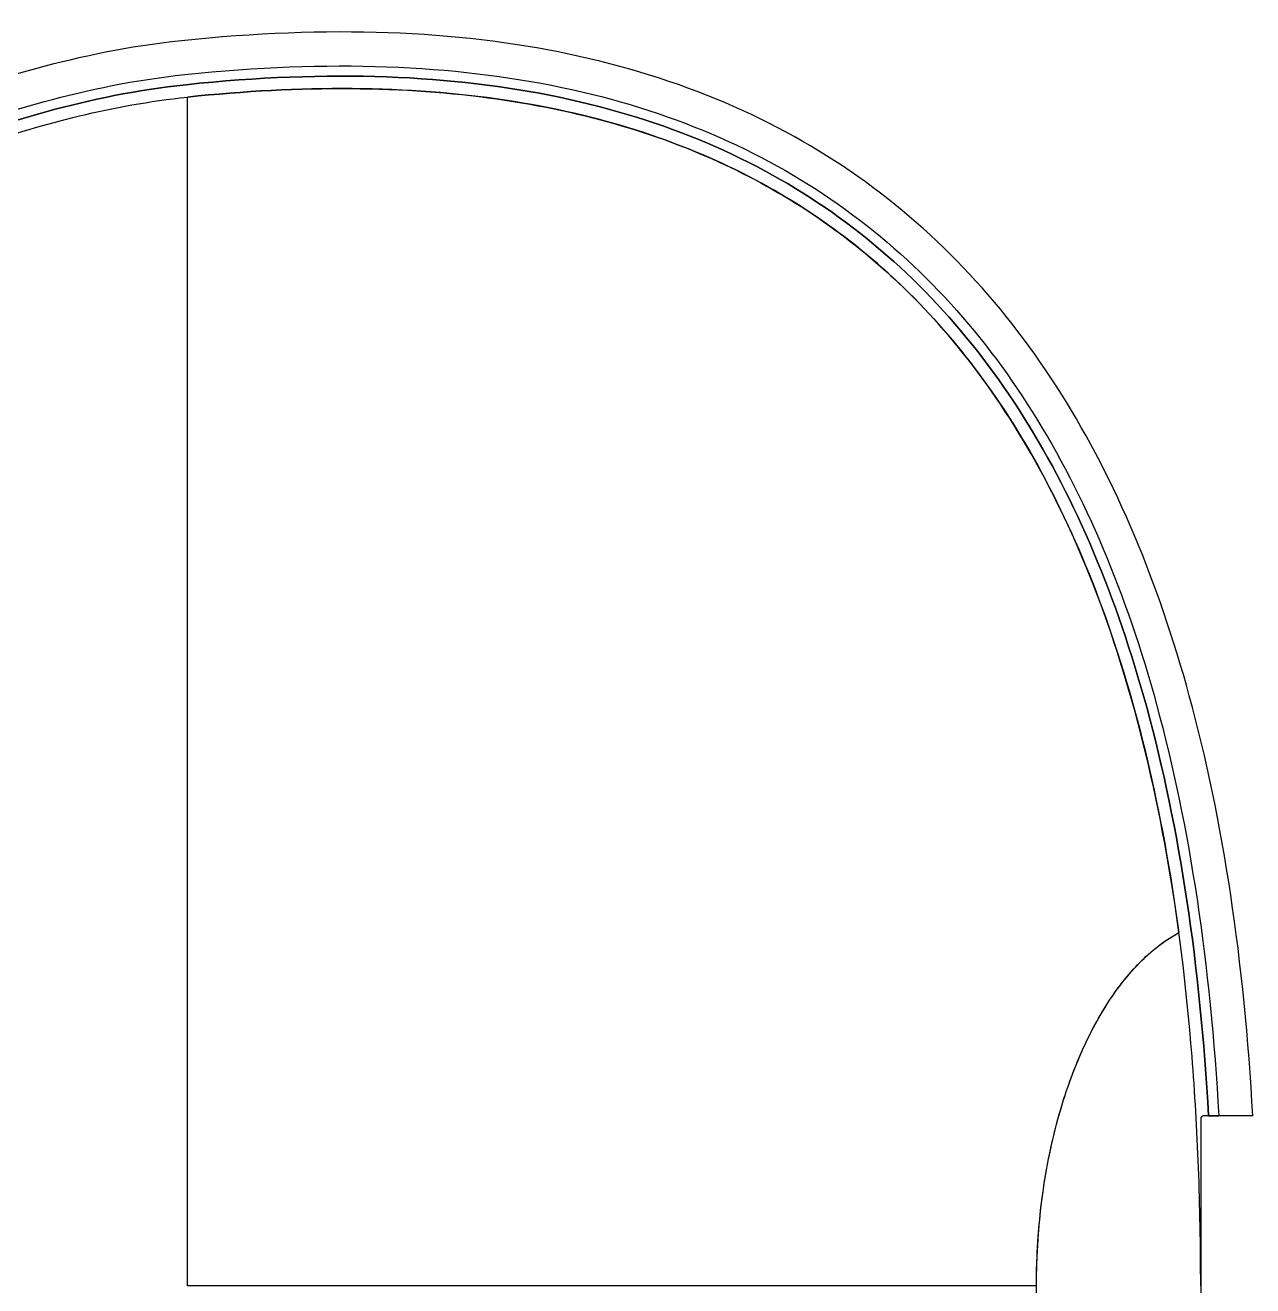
# Model space of a CAD drawing. Header units: millimetres. Extents: x -377 to 377, y -222 to 223.
# Drawn here: x 159.9 to 376.7, y -0.1 to 222.6 of the extents above; entities that cross this region are included whole.
import ezdxf

# ---------------------------------------------------------------- set-up
doc = ezdxf.new("R2010")
doc.units = ezdxf.units.MM
doc.layers.add('TOP_PLATE_ORIENTED', color=7, linetype='CONTINUOUS')

msp = doc.modelspace()

# ---------------------------------------------------------------- linework, layer by layer
at = {"layer": 'TOP_PLATE_ORIENTED'}
for p, q in [((187.45, 219.8, -140.61), (187.45, 219.8, -135.61)), ((187.45, 219.8, -140.61), (187.45, 219.8, -135.61)), ((188.08, 213.84, -137.21), (188.08, 213.84, -135.61)), ((188.08, 213.84, -137.21), (188.08, 213.84, -135.61)), ((188.27, 212.05, -137.21), (188.27, 212.05, -135.61)), ((188.27, 212.05, -137.21), (188.27, 212.05, -135.61)), ((367.45, 29.43, -140.61), (367.45, -29.57, -140.61)), ((367.45, 29.43, -135.61), (367.45, -0.07, -135.61)), ((367.45, 29.43, -135.61), (367.45, 29.43, -140.61)), ((367.45, 29.43, -140.61), (367.45, -29.57, -140.61)), ((367.45, 29.43, -135.61), (367.45, -0.07, -135.61)), ((367.45, 29.43, -135.61), (367.45, 29.43, -140.61)), ((376.65, 29.93, -140.61), (367.95, 29.93, -140.61)), ((368.84, 29.93, -135.61), (367.95, 29.93, -135.61)), ((367.95, 29.93, -135.61), (367.95, 29.93, -140.61)), ((376.65, 29.93, -140.61), (367.95, 29.93, -140.61)), ((367.95, 29.93, -135.61), (367.95, 29.93, -140.61)), ((368.84, 29.93, -135.61), (367.95, 29.93, -135.61)), ((368.84, 29.93, -137.21), (370.64, 29.93, -137.21)), ((368.84, 29.93, -137.21), (370.64, 29.93, -137.21)), ((368.84, 29.93, -137.21), (368.84, 29.93, -135.61)), ((368.84, 29.93, -137.21), (368.84, 29.93, -135.61)), ((376.65, 29.93, -135.61), (370.64, 29.93, -135.61)), ((370.64, 29.93, -137.21), (370.64, 29.93, -135.61)), ((376.65, 29.93, -135.61), (370.64, 29.93, -135.61)), ((370.64, 29.93, -137.21), (370.64, 29.93, -135.61)), ((376.65, 29.93, -140.61), (376.65, 29.93, -135.61)), ((376.65, 29.93, -140.61), (376.65, 29.93, -135.61))]:
    msp.add_line(p, q, dxfattribs=at)
for centre in [(367.95, 29.43, -140.61), (367.95, 29.43, -135.61), (367.95, 29.43, -135.61), (367.95, 29.43, -140.61)]:
    msp.add_arc(centre, 0.5, 90, 180, dxfattribs=at)
for points, knots in [([(376.65, 29.93, -140.61), (375.15, 57.16, -140.61), (371.5, 82, -140.61), (365.44, 104.15, -140.61), (362.7, 114.17, -140.61), (359.47, 123.64, -140.61), (355.71, 132.53, -140.61), (348.2, 150.3, -140.61), (338.6, 165.75, -140.61), (326.64, 178.59, -140.61), (314.69, 191.42, -140.61), (300.38, 201.64, -140.61), (283.39, 208.88, -140.61), (274.9, 212.5, -140.61), (265.73, 215.38, -140.61), (255.84, 217.45, -140.61), (236.07, 221.6, -140.61), (213.43, 222.55, -140.61), (187.45, 219.8, -140.61)], [0, 0, 0, 0, 0.216596, 0.216596, 0.216596, 0.314522, 0.314522, 0.314522, 0.510373, 0.510373, 0.510373, 0.706224, 0.706224, 0.706224, 0.804149, 0.804149, 0.804149, 1, 1, 1, 1]), ([(376.65, 29.93, -135.61), (375.15, 57.16, -135.61), (371.5, 82, -135.61), (365.44, 104.15, -135.61), (362.7, 114.17, -135.61), (359.47, 123.64, -135.61), (355.71, 132.53, -135.61), (348.2, 150.3, -135.61), (338.6, 165.75, -135.61), (326.64, 178.59, -135.61), (314.69, 191.42, -135.61), (300.38, 201.64, -135.61), (283.39, 208.88, -135.61), (274.9, 212.5, -135.61), (265.73, 215.38, -135.61), (255.84, 217.45, -135.61), (236.07, 221.6, -135.61), (213.43, 222.55, -135.61), (187.45, 219.8, -135.61)], [0, 0, 0, 0, 0.216596, 0.216596, 0.216596, 0.314522, 0.314522, 0.314522, 0.510373, 0.510373, 0.510373, 0.706224, 0.706224, 0.706224, 0.804149, 0.804149, 0.804149, 1, 1, 1, 1]), ([(376.65, 29.93, -140.61), (375.15, 57.16, -140.61), (371.5, 82, -140.61), (365.44, 104.15, -140.61), (362.7, 114.17, -140.61), (359.47, 123.64, -140.61), (355.71, 132.53, -140.61), (348.2, 150.3, -140.61), (338.6, 165.75, -140.61), (326.64, 178.59, -140.61), (314.69, 191.42, -140.61), (300.38, 201.64, -140.61), (283.39, 208.88, -140.61), (274.9, 212.5, -140.61), (265.73, 215.38, -140.61), (255.84, 217.45, -140.61), (236.07, 221.6, -140.61), (213.43, 222.55, -140.61), (187.45, 219.8, -140.61)], [0, 0, 0, 0, 0.216596, 0.216596, 0.216596, 0.314522, 0.314522, 0.314522, 0.510373, 0.510373, 0.510373, 0.706224, 0.706224, 0.706224, 0.804149, 0.804149, 0.804149, 1, 1, 1, 1]), ([(376.65, 29.93, -135.61), (375.15, 57.16, -135.61), (371.5, 82, -135.61), (365.44, 104.15, -135.61), (362.7, 114.17, -135.61), (359.47, 123.64, -135.61), (355.71, 132.53, -135.61), (348.2, 150.3, -135.61), (338.6, 165.75, -135.61), (326.64, 178.59, -135.61), (314.69, 191.42, -135.61), (300.38, 201.64, -135.61), (283.39, 208.88, -135.61), (274.9, 212.5, -135.61), (265.73, 215.38, -135.61), (255.84, 217.45, -135.61), (236.07, 221.6, -135.61), (213.43, 222.55, -135.61), (187.45, 219.8, -135.61)], [0, 0, 0, 0, 0.216596, 0.216596, 0.216596, 0.314522, 0.314522, 0.314522, 0.510373, 0.510373, 0.510373, 0.706224, 0.706224, 0.706224, 0.804149, 0.804149, 0.804149, 1, 1, 1, 1]), ([(187.45, 219.8, -140.61), (178.12, 218.81, -140.61), (169.67, 217.03, -140.61), (161.66, 214.85, -140.61), (153.66, 212.66, -140.61), (146.11, 210.07, -140.61), (138.87, 207.2, -140.61), (130.85, 204.02, -140.61), (123.22, 200.5, -140.61), (115.87, 196.73, -140.61)], [0, 0, 0, 0, 0.321866, 0.321866, 0.321866, 0.643732, 0.643732, 0.643732, 1, 1, 1, 1]), ([(187.45, 219.8, -135.61), (178.12, 218.81, -135.61), (169.67, 217.03, -135.61), (161.66, 214.85, -135.61), (153.66, 212.66, -135.61), (146.11, 210.07, -135.61), (138.87, 207.2, -135.61), (130.85, 204.02, -135.61), (123.22, 200.5, -135.61), (115.87, 196.73, -135.61)], [0, 0, 0, 0, 0.321866, 0.321866, 0.321866, 0.643732, 0.643732, 0.643732, 1, 1, 1, 1]), ([(187.45, 219.8, -135.61), (178.12, 218.81, -135.61), (169.67, 217.03, -135.61), (161.66, 214.85, -135.61), (153.66, 212.66, -135.61), (146.11, 210.07, -135.61), (138.87, 207.2, -135.61), (130.85, 204.02, -135.61), (123.22, 200.5, -135.61), (115.87, 196.73, -135.61)], [0, 0, 0, 0, 0.321866, 0.321866, 0.321866, 0.643732, 0.643732, 0.643732, 1, 1, 1, 1]), ([(187.45, 219.8, -140.61), (178.12, 218.81, -140.61), (169.67, 217.03, -140.61), (161.66, 214.85, -140.61), (153.66, 212.66, -140.61), (146.11, 210.07, -140.61), (138.87, 207.2, -140.61), (130.85, 204.02, -140.61), (123.22, 200.5, -140.61), (115.87, 196.73, -140.61)], [0, 0, 0, 0, 0.321866, 0.321866, 0.321866, 0.643732, 0.643732, 0.643732, 1, 1, 1, 1]), ([(188.08, 213.84, -135.61), (213.55, 216.53, -135.61), (235.56, 215.57, -135.61), (254.61, 211.58, -135.61), (264.14, 209.58, -135.61), (272.92, 206.82, -135.61), (281.04, 203.36, -135.61), (289.15, 199.91, -135.61), (296.6, 195.75, -135.61), (303.45, 190.93, -135.61), (310.3, 186.11, -135.61), (316.55, 180.62, -135.61), (322.25, 174.5, -135.61), (327.96, 168.37, -135.61), (333.12, 161.61, -135.61), (337.76, 154.21, -135.61), (347.06, 139.43, -135.61), (354.3, 122.14, -135.61), (359.66, 102.57, -135.61), (365.55, 81.01, -135.61), (369.15, 56.69, -135.61), (370.64, 29.93, -135.61)], [0, 0, 0, 0, 0.196025, 0.196025, 0.196025, 0.294037, 0.294037, 0.294037, 0.39205, 0.39205, 0.39205, 0.490062, 0.490062, 0.490062, 0.588074, 0.588074, 0.588074, 0.784099, 0.784099, 0.784099, 1, 1, 1, 1]), ([(188.08, 213.84, -137.21), (213.55, 216.53, -137.21), (235.56, 215.57, -137.21), (254.61, 211.58, -137.21), (264.14, 209.58, -137.21), (272.92, 206.82, -137.21), (281.04, 203.36, -137.21), (289.15, 199.91, -137.21), (296.6, 195.75, -137.21), (303.45, 190.93, -137.21), (310.3, 186.11, -137.21), (316.55, 180.62, -137.21), (322.25, 174.5, -137.21), (327.96, 168.37, -137.21), (333.12, 161.61, -137.21), (337.76, 154.21, -137.21), (347.06, 139.43, -137.21), (354.3, 122.14, -137.21), (359.66, 102.57, -137.21), (365.55, 81.01, -137.21), (369.15, 56.69, -137.21), (370.64, 29.93, -137.21)], [0, 0, 0, 0, 0.196025, 0.196025, 0.196025, 0.294037, 0.294037, 0.294037, 0.39205, 0.39205, 0.39205, 0.490062, 0.490062, 0.490062, 0.588074, 0.588074, 0.588074, 0.784099, 0.784099, 0.784099, 1, 1, 1, 1]), ([(188.08, 213.84, -137.21), (213.55, 216.53, -137.21), (235.56, 215.57, -137.21), (254.61, 211.58, -137.21), (264.14, 209.58, -137.21), (272.92, 206.82, -137.21), (281.04, 203.36, -137.21), (289.15, 199.91, -137.21), (296.6, 195.75, -137.21), (303.45, 190.93, -137.21), (310.3, 186.11, -137.21), (316.55, 180.62, -137.21), (322.25, 174.5, -137.21), (327.96, 168.37, -137.21), (333.12, 161.61, -137.21), (337.76, 154.21, -137.21), (347.06, 139.43, -137.21), (354.3, 122.14, -137.21), (359.66, 102.57, -137.21), (365.55, 81.01, -137.21), (369.15, 56.69, -137.21), (370.64, 29.93, -137.21)], [0, 0, 0, 0, 0.196025, 0.196025, 0.196025, 0.294037, 0.294037, 0.294037, 0.39205, 0.39205, 0.39205, 0.490062, 0.490062, 0.490062, 0.588074, 0.588074, 0.588074, 0.784099, 0.784099, 0.784099, 1, 1, 1, 1]), ([(188.08, 213.84, -135.61), (213.55, 216.53, -135.61), (235.56, 215.57, -135.61), (254.61, 211.58, -135.61), (264.14, 209.58, -135.61), (272.92, 206.82, -135.61), (281.04, 203.36, -135.61), (289.15, 199.91, -135.61), (296.6, 195.75, -135.61), (303.45, 190.93, -135.61), (310.3, 186.11, -135.61), (316.55, 180.62, -135.61), (322.25, 174.5, -135.61), (327.96, 168.37, -135.61), (333.12, 161.61, -135.61), (337.76, 154.21, -135.61), (347.06, 139.43, -135.61), (354.3, 122.14, -135.61), (359.66, 102.57, -135.61), (365.55, 81.01, -135.61), (369.15, 56.69, -135.61), (370.64, 29.93, -135.61)], [0, 0, 0, 0, 0.196025, 0.196025, 0.196025, 0.294037, 0.294037, 0.294037, 0.39205, 0.39205, 0.39205, 0.490062, 0.490062, 0.490062, 0.588074, 0.588074, 0.588074, 0.784099, 0.784099, 0.784099, 1, 1, 1, 1]), ([(118.45, 191.31, -135.61), (125.7, 195.04, -135.61), (133.21, 198.5, -135.61), (141.08, 201.62, -135.61), (148.14, 204.42, -135.61), (155.5, 206.94, -135.61), (163.25, 209.06, -135.61), (170.99, 211.17, -135.61), (179.12, 212.89, -135.61), (188.08, 213.84, -135.61)], [0, 0, 0, 0, 0.357971, 0.357971, 0.357971, 0.678986, 0.678986, 0.678986, 1, 1, 1, 1]), ([(118.45, 191.31, -137.21), (125.7, 195.04, -137.21), (133.21, 198.5, -137.21), (141.08, 201.62, -137.21), (148.14, 204.42, -137.21), (155.5, 206.94, -137.21), (163.25, 209.06, -137.21), (170.99, 211.17, -137.21), (179.12, 212.89, -137.21), (188.08, 213.84, -137.21)], [0, 0, 0, 0, 0.357971, 0.357971, 0.357971, 0.678986, 0.678986, 0.678986, 1, 1, 1, 1]), ([(118.45, 191.31, -137.21), (125.7, 195.04, -137.21), (133.21, 198.5, -137.21), (141.08, 201.62, -137.21), (148.14, 204.42, -137.21), (155.5, 206.94, -137.21), (163.25, 209.06, -137.21), (170.99, 211.17, -137.21), (179.12, 212.89, -137.21), (188.08, 213.84, -137.21)], [0, 0, 0, 0, 0.357971, 0.357971, 0.357971, 0.678986, 0.678986, 0.678986, 1, 1, 1, 1]), ([(118.45, 191.31, -135.61), (125.7, 195.04, -135.61), (133.21, 198.5, -135.61), (141.08, 201.62, -135.61), (148.14, 204.42, -135.61), (155.5, 206.94, -135.61), (163.25, 209.06, -135.61), (170.99, 211.17, -135.61), (179.12, 212.89, -135.61), (188.08, 213.84, -135.61)], [0, 0, 0, 0, 0.357971, 0.357971, 0.357971, 0.678986, 0.678986, 0.678986, 1, 1, 1, 1]), ([(188.27, 212.05, -135.61), (213.59, 214.73, -135.61), (235.41, 213.77, -135.61), (254.24, 209.82, -135.61), (263.66, 207.84, -135.61), (272.33, 205.12, -135.61), (280.33, 201.71, -135.61), (288.33, 198.3, -135.61), (295.67, 194.2, -135.61), (302.41, 189.46, -135.61), (309.16, 184.71, -135.61), (315.31, 179.31, -135.61), (320.94, 173.27, -135.61), (326.56, 167.23, -135.61), (331.65, 160.56, -135.61), (336.24, 153.26, -135.61), (345.42, 138.65, -135.61), (352.6, 121.53, -135.61), (357.92, 102.1, -135.61), (363.77, 80.72, -135.61), (367.35, 56.55, -135.61), (368.84, 29.93, -135.61)], [0, 0, 0, 0, 0.196078, 0.196078, 0.196078, 0.294117, 0.294117, 0.294117, 0.392156, 0.392156, 0.392156, 0.490195, 0.490195, 0.490195, 0.588234, 0.588234, 0.588234, 0.784312, 0.784312, 0.784312, 1, 1, 1, 1]), ([(368.84, 29.93, -137.21), (367.35, 56.55, -137.21), (363.77, 80.72, -137.21), (357.92, 102.1, -137.21), (352.6, 121.53, -137.21), (345.42, 138.65, -137.21), (336.24, 153.26, -137.21), (331.65, 160.56, -137.21), (326.56, 167.23, -137.21), (320.94, 173.27, -137.21), (315.31, 179.31, -137.21), (309.16, 184.71, -137.21), (302.41, 189.46, -137.21), (295.67, 194.2, -137.21), (288.33, 198.3, -137.21), (280.33, 201.71, -137.21), (272.33, 205.12, -137.21), (263.66, 207.84, -137.21), (254.24, 209.82, -137.21), (235.41, 213.77, -137.21), (213.59, 214.73, -137.21), (188.27, 212.05, -137.21)], [0, 0, 0, 0, 0.215688, 0.215688, 0.215688, 0.411766, 0.411766, 0.411766, 0.509805, 0.509805, 0.509805, 0.607844, 0.607844, 0.607844, 0.705883, 0.705883, 0.705883, 0.803922, 0.803922, 0.803922, 1, 1, 1, 1]), ([(188.27, 212.05, -135.61), (213.59, 214.73, -135.61), (235.41, 213.77, -135.61), (254.24, 209.82, -135.61), (263.66, 207.84, -135.61), (272.33, 205.12, -135.61), (280.33, 201.71, -135.61), (288.33, 198.3, -135.61), (295.67, 194.2, -135.61), (302.41, 189.46, -135.61), (309.16, 184.71, -135.61), (315.31, 179.31, -135.61), (320.94, 173.27, -135.61), (326.56, 167.23, -135.61), (331.65, 160.56, -135.61), (336.24, 153.26, -135.61), (345.42, 138.65, -135.61), (352.6, 121.53, -135.61), (357.92, 102.1, -135.61), (363.77, 80.72, -135.61), (367.35, 56.55, -135.61), (368.84, 29.93, -135.61)], [0, 0, 0, 0, 0.196078, 0.196078, 0.196078, 0.294117, 0.294117, 0.294117, 0.392156, 0.392156, 0.392156, 0.490195, 0.490195, 0.490195, 0.588234, 0.588234, 0.588234, 0.784312, 0.784312, 0.784312, 1, 1, 1, 1]), ([(368.84, 29.93, -137.21), (367.35, 56.55, -137.21), (363.77, 80.72, -137.21), (357.92, 102.1, -137.21), (352.6, 121.53, -137.21), (345.42, 138.65, -137.21), (336.24, 153.26, -137.21), (331.65, 160.56, -137.21), (326.56, 167.23, -137.21), (320.94, 173.27, -137.21), (315.31, 179.31, -137.21), (309.16, 184.71, -137.21), (302.41, 189.46, -137.21), (295.67, 194.2, -137.21), (288.33, 198.3, -137.21), (280.33, 201.71, -137.21), (272.33, 205.12, -137.21), (263.66, 207.84, -137.21), (254.24, 209.82, -137.21), (235.41, 213.77, -137.21), (213.59, 214.73, -137.21), (188.27, 212.05, -137.21)], [0, 0, 0, 0, 0.215688, 0.215688, 0.215688, 0.411766, 0.411766, 0.411766, 0.509805, 0.509805, 0.509805, 0.607844, 0.607844, 0.607844, 0.705883, 0.705883, 0.705883, 0.803922, 0.803922, 0.803922, 1, 1, 1, 1]), ([(119.22, 189.68, -135.61), (126.44, 193.4, -135.61), (133.91, 196.85, -135.61), (141.74, 199.95, -135.61), (148.75, 202.73, -135.61), (156.05, 205.23, -135.61), (163.72, 207.32, -135.61), (171.39, 209.42, -135.61), (179.42, 211.11, -135.61), (188.27, 212.05, -135.61)], [0, 0, 0, 0, 0.358493, 0.358493, 0.358493, 0.679247, 0.679247, 0.679247, 1, 1, 1, 1]), ([(188.27, 212.05, -137.21), (179.42, 211.11, -137.21), (171.39, 209.42, -137.21), (163.72, 207.32, -137.21), (156.05, 205.23, -137.21), (148.75, 202.73, -137.21), (141.74, 199.95, -137.21), (133.91, 196.85, -137.21), (126.44, 193.4, -137.21), (119.22, 189.68, -137.21)], [0, 0, 0, 0, 0.320753, 0.320753, 0.320753, 0.641507, 0.641507, 0.641507, 1, 1, 1, 1]), ([(119.22, 189.68, -135.61), (126.44, 193.4, -135.61), (133.91, 196.85, -135.61), (141.74, 199.95, -135.61), (148.75, 202.73, -135.61), (156.05, 205.23, -135.61), (163.72, 207.32, -135.61), (171.39, 209.42, -135.61), (179.42, 211.11, -135.61), (188.27, 212.05, -135.61)], [0, 0, 0, 0, 0.358493, 0.358493, 0.358493, 0.679247, 0.679247, 0.679247, 1, 1, 1, 1]), ([(188.27, 212.05, -137.21), (179.42, 211.11, -137.21), (171.39, 209.42, -137.21), (163.72, 207.32, -137.21), (156.05, 205.23, -137.21), (148.75, 202.73, -137.21), (141.74, 199.95, -137.21), (133.91, 196.85, -137.21), (126.44, 193.4, -137.21), (119.22, 189.68, -137.21)], [0, 0, 0, 0, 0.320753, 0.320753, 0.320753, 0.641507, 0.641507, 0.641507, 1, 1, 1, 1]), ([(120.44, 187.83, -140.61), (130.39, 192.94, -140.61), (140.84, 197.56, -140.61), (152.03, 201.41, -140.61), (157.62, 203.34, -140.61), (163.4, 205.07, -140.61), (169.43, 206.52, -140.61), (175.46, 207.97, -140.61), (181.74, 209.14, -140.61), (188.5, 209.86, -140.61)], [0, 0, 0, 0, 0.5, 0.5, 0.5, 0.75, 0.75, 0.75, 1, 1, 1, 1]), ([(120.44, 187.83, -140.61), (130.39, 192.94, -140.61), (140.84, 197.56, -140.61), (152.03, 201.41, -140.61), (157.62, 203.34, -140.61), (163.4, 205.07, -140.61), (169.43, 206.52, -140.61), (175.46, 207.97, -140.61), (181.74, 209.14, -140.61), (188.5, 209.86, -140.61)], [0, 0, 0, 0, 0.5, 0.5, 0.5, 0.75, 0.75, 0.75, 1, 1, 1, 1]), ([(120.44, 187.83, -135.61), (130.39, 192.94, -135.61), (140.84, 197.56, -135.61), (152.03, 201.41, -135.61), (157.62, 203.34, -135.61), (163.4, 205.07, -135.61), (169.43, 206.52, -135.61), (175.46, 207.97, -135.61), (181.74, 209.14, -135.61), (188.5, 209.86, -135.61)], [0, 0, 0, 0, 0.5, 0.5, 0.5, 0.75, 0.75, 0.75, 1, 1, 1, 1]), ([(120.44, 187.83, -135.61), (130.39, 192.94, -135.61), (140.84, 197.56, -135.61), (152.03, 201.41, -135.61), (157.62, 203.34, -135.61), (163.4, 205.07, -135.61), (169.43, 206.52, -135.61), (175.46, 207.97, -135.61), (181.74, 209.14, -135.61), (188.5, 209.86, -135.61)], [0, 0, 0, 0, 0.5, 0.5, 0.5, 0.75, 0.75, 0.75, 1, 1, 1, 1]), ([(367.45, -0.07, -135.61), (367.45, 14.24, -135.61), (366.93, 27.73, -135.61), (365.93, 40.4, -135.61), (364.92, 53.07, -135.61), (363.43, 64.92, -135.61), (361.48, 75.96, -135.61), (359.54, 86.99, -135.61), (357.14, 97.22, -135.61), (354.32, 106.69, -135.61), (351.5, 116.16, -135.61), (348.27, 124.88, -135.61), (344.67, 132.83, -135.61), (341.06, 140.79, -135.61), (337.1, 147.98, -135.61), (332.88, 154.41, -135.61), (328.67, 160.84, -135.61), (324.2, 166.52, -135.61), (319.5, 171.59, -135.61), (314.79, 176.67, -135.61), (309.83, 181.15, -135.61), (304.56, 185.16, -135.61), (299.29, 189.17, -135.61), (293.71, 192.71, -135.61), (287.66, 195.84, -135.61), (281.61, 198.96, -135.61), (275.09, 201.68, -135.61), (267.97, 203.95, -135.61), (260.84, 206.22, -135.61), (253.1, 208.05, -135.61), (244.65, 209.31, -135.61), (236.19, 210.58, -135.61), (227.02, 211.27, -135.61), (217.61, 211.36, -135.61), (208.19, 211.45, -135.61), (198.55, 210.92, -135.61), (188.5, 209.86, -135.61)], [0, 0, 0, 0, 0.083333, 0.083333, 0.083333, 0.166667, 0.166667, 0.166667, 0.25, 0.25, 0.25, 0.333333, 0.333333, 0.333333, 0.416667, 0.416667, 0.416667, 0.5, 0.5, 0.5, 0.583333, 0.583333, 0.583333, 0.666667, 0.666667, 0.666667, 0.75, 0.75, 0.75, 0.833333, 0.833333, 0.833333, 0.916667, 0.916667, 0.916667, 1, 1, 1, 1]), ([(367.45, -0.07, -135.61), (367.45, 14.24, -135.61), (366.93, 27.73, -135.61), (365.93, 40.4, -135.61), (364.92, 53.07, -135.61), (363.43, 64.92, -135.61), (361.48, 75.96, -135.61), (359.54, 86.99, -135.61), (357.14, 97.22, -135.61), (354.32, 106.69, -135.61), (351.5, 116.16, -135.61), (348.27, 124.88, -135.61), (344.67, 132.83, -135.61), (341.06, 140.79, -135.61), (337.1, 147.98, -135.61), (332.88, 154.41, -135.61), (328.67, 160.84, -135.61), (324.2, 166.52, -135.61), (319.5, 171.59, -135.61), (314.79, 176.67, -135.61), (309.83, 181.15, -135.61), (304.56, 185.16, -135.61), (299.29, 189.17, -135.61), (293.71, 192.71, -135.61), (287.66, 195.84, -135.61), (281.61, 198.96, -135.61), (275.09, 201.68, -135.61), (267.97, 203.95, -135.61), (260.84, 206.22, -135.61), (253.1, 208.05, -135.61), (244.65, 209.31, -135.61), (236.19, 210.58, -135.61), (227.02, 211.27, -135.61), (217.61, 211.36, -135.61), (208.19, 211.45, -135.61), (198.55, 210.92, -135.61), (188.5, 209.86, -135.61)], [0, 0, 0, 0, 0.083333, 0.083333, 0.083333, 0.166667, 0.166667, 0.166667, 0.25, 0.25, 0.25, 0.333333, 0.333333, 0.333333, 0.416667, 0.416667, 0.416667, 0.5, 0.5, 0.5, 0.583333, 0.583333, 0.583333, 0.666667, 0.666667, 0.666667, 0.75, 0.75, 0.75, 0.833333, 0.833333, 0.833333, 0.916667, 0.916667, 0.916667, 1, 1, 1, 1]), ([(188.5, 209.86, -140.61), (198.66, 210.93, -140.61), (208.28, 211.43, -140.61), (217.38, 211.36, -140.61), (226.48, 211.3, -140.61), (235.06, 210.67, -140.61), (243.07, 209.54, -140.61), (251.08, 208.42, -140.61), (258.51, 206.78, -140.61), (265.37, 204.75, -140.61), (272.23, 202.71, -140.61), (278.53, 200.27, -140.61), (284.38, 197.46, -140.61), (290.24, 194.66, -140.61), (295.67, 191.48, -140.61), (300.78, 187.91, -140.61), (305.9, 184.34, -140.61), (310.71, 180.37, -140.61), (315.29, 175.91, -140.61), (319.86, 171.45, -140.61), (324.21, 166.49, -140.61), (328.34, 160.92, -140.61), (332.48, 155.35, -140.61), (336.4, 149.16, -140.61), (340.04, 142.28, -140.61), (343.68, 135.4, -140.61), (347.04, 127.84, -140.61), (350.05, 119.61, -140.61), (353.07, 111.37, -140.61), (355.73, 102.46, -140.61), (357.99, 92.91, -140.61), (360.26, 83.36, -140.61), (362.13, 73.16, -140.61), (363.6, 62.31, -140.61)], [0, 0, 0, 0, 0.090909, 0.090909, 0.090909, 0.181818, 0.181818, 0.181818, 0.272727, 0.272727, 0.272727, 0.363636, 0.363636, 0.363636, 0.454545, 0.454545, 0.454545, 0.545455, 0.545455, 0.545455, 0.636364, 0.636364, 0.636364, 0.727273, 0.727273, 0.727273, 0.818182, 0.818182, 0.818182, 0.909091, 0.909091, 0.909091, 1, 1, 1, 1]), ([(188.5, 209.86, -140.61), (198.66, 210.93, -140.61), (208.28, 211.43, -140.61), (217.38, 211.36, -140.61), (226.48, 211.3, -140.61), (235.06, 210.67, -140.61), (243.07, 209.54, -140.61), (251.08, 208.42, -140.61), (258.51, 206.78, -140.61), (265.37, 204.75, -140.61), (272.23, 202.71, -140.61), (278.53, 200.27, -140.61), (284.38, 197.46, -140.61), (290.24, 194.66, -140.61), (295.67, 191.48, -140.61), (300.78, 187.91, -140.61), (305.9, 184.34, -140.61), (310.71, 180.37, -140.61), (315.29, 175.91, -140.61), (319.86, 171.45, -140.61), (324.21, 166.49, -140.61), (328.34, 160.92, -140.61), (332.48, 155.35, -140.61), (336.4, 149.16, -140.61), (340.04, 142.28, -140.61), (343.68, 135.4, -140.61), (347.04, 127.84, -140.61), (350.05, 119.61, -140.61), (353.07, 111.37, -140.61), (355.73, 102.46, -140.61), (357.99, 92.91, -140.61), (360.26, 83.36, -140.61), (362.13, 73.16, -140.61), (363.6, 62.31, -140.61)], [0, 0, 0, 0, 0.090909, 0.090909, 0.090909, 0.181818, 0.181818, 0.181818, 0.272727, 0.272727, 0.272727, 0.363636, 0.363636, 0.363636, 0.454545, 0.454545, 0.454545, 0.545455, 0.545455, 0.545455, 0.636364, 0.636364, 0.636364, 0.727273, 0.727273, 0.727273, 0.818182, 0.818182, 0.818182, 0.909091, 0.909091, 0.909091, 1, 1, 1, 1]), ([(188.5, -0.07, -127.03), (188.5, 39.08, -127.03), (188.5, 78.2, -128.24), (188.5, 114.17, -130.57), (188.5, 132.16, -131.73), (188.5, 149.35, -133.17), (188.5, 165.41, -134.86), (188.5, 181.47, -136.54), (188.5, 196.38, -138.47), (188.5, 209.86, -140.61)], [0, 0, 0, 0, 0.5, 0.5, 0.5, 0.75, 0.75, 0.75, 1, 1, 1, 1]), ([(188.5, -0.07, -127.03), (188.5, 39.08, -127.03), (188.5, 78.2, -128.24), (188.5, 114.17, -130.57), (188.5, 132.16, -131.73), (188.5, 149.35, -133.17), (188.5, 165.41, -134.86), (188.5, 181.47, -136.54), (188.5, 196.38, -138.47), (188.5, 209.86, -140.61)], [0, 0, 0, 0, 0.5, 0.5, 0.5, 0.75, 0.75, 0.75, 1, 1, 1, 1]), ([(188.5, -0.07, -122.03), (188.5, 39.07, -122.03), (188.5, 78.21, -123.24), (188.5, 114.17, -125.57), (188.5, 150.13, -127.9), (188.5, 182.91, -131.34), (188.5, 209.86, -135.61)], [0, 0, 0, 0, 0.5, 0.5, 0.5, 1, 1, 1, 1]), ([(188.5, -0.07, -122.03), (188.5, 39.07, -122.03), (188.5, 78.21, -123.24), (188.5, 114.17, -125.57), (188.5, 150.13, -127.9), (188.5, 182.91, -131.34), (188.5, 209.86, -135.61)], [0, 0, 0, 0, 0.5, 0.5, 0.5, 1, 1, 1, 1]), ([(363.6, -62.44, -140.61), (361.21, -61.14, -140.61), (359.59, -59.84, -140.61), (358.16, -58.54, -140.61), (356.74, -57.24, -140.61), (355.53, -55.94, -140.61), (354.44, -54.64, -140.61), (352.26, -52.04, -140.61), (350.59, -49.44, -140.61), (349.15, -46.85, -140.61), (347.71, -44.25, -140.61), (346.49, -41.65, -140.61), (345.44, -39.05, -140.61), (344.39, -36.45, -140.61), (343.51, -33.85, -140.61), (342.74, -31.25, -140.61), (341.21, -26.05, -140.61), (340.16, -20.86, -140.61), (339.47, -15.66, -140.61), (338.78, -10.46, -140.61), (338.45, -5.26, -140.61), (338.45, -0.07, -140.61), (338.45, 5.13, -140.61), (338.78, 10.33, -140.61), (339.47, 15.53, -140.61), (340.16, 20.73, -140.61), (341.21, 25.92, -140.61), (342.74, 31.12, -140.61), (343.51, 33.72, -140.61), (344.39, 36.32, -140.61), (345.44, 38.92, -140.61), (346.49, 41.52, -140.61), (347.71, 44.12, -140.61), (349.15, 46.71, -140.61), (350.59, 49.31, -140.61), (352.26, 51.91, -140.61), (354.44, 54.51, -140.61), (355.53, 55.81, -140.61), (356.74, 57.11, -140.61), (358.16, 58.41, -140.61), (359.59, 59.71, -140.61), (361.21, 61.01, -140.61), (363.6, 62.31, -140.61)], [0, 0, 0, 0, 0.03125, 0.03125, 0.03125, 0.0625, 0.0625, 0.0625, 0.125, 0.125, 0.125, 0.1875, 0.1875, 0.1875, 0.25, 0.25, 0.25, 0.375, 0.375, 0.375, 0.5, 0.5, 0.5, 0.625, 0.625, 0.625, 0.75, 0.75, 0.75, 0.8125, 0.8125, 0.8125, 0.875, 0.875, 0.875, 0.9375, 0.9375, 0.9375, 0.96875, 0.96875, 0.96875, 1, 1, 1, 1]), ([(338.45, -0.07, -137.36), (338.45, 5.43, -137.36), (338.82, 10.85, -137.41), (339.57, 16.29, -137.51), (339.83, 18.1, -137.54), (340.13, 19.91, -137.58), (340.47, 21.72, -137.63), (340.82, 23.53, -137.67), (341.22, 25.34, -137.72), (341.66, 27.12, -137.78), (342.54, 30.68, -137.89), (343.6, 34.11, -138.03), (344.8, 37.28, -138.19), (345.4, 38.87, -138.27), (346.04, 40.4, -138.35), (346.71, 41.87, -138.43), (348.05, 44.82, -138.61), (349.52, 47.54, -138.8), (351.17, 50.06, -139.01), (352.81, 52.58, -139.22), (354.62, 54.9, -139.46), (356.67, 56.98, -139.72), (358.72, 59.06, -139.99), (361.01, 60.89, -140.28), (363.6, 62.31, -140.61)], [0, 0, 0, 0, 0.214286, 0.214286, 0.214286, 0.285714, 0.285714, 0.285714, 0.357143, 0.357143, 0.357143, 0.5, 0.5, 0.5, 0.571429, 0.571429, 0.571429, 0.714286, 0.714286, 0.714286, 0.857143, 0.857143, 0.857143, 1, 1, 1, 1]), ([(338.45, -0.07, -137.36), (338.45, 5.43, -137.36), (338.82, 10.85, -137.41), (339.57, 16.29, -137.51), (339.83, 18.1, -137.54), (340.13, 19.91, -137.58), (340.47, 21.72, -137.63), (340.82, 23.53, -137.67), (341.22, 25.34, -137.72), (341.66, 27.12, -137.78), (342.54, 30.68, -137.89), (343.6, 34.11, -138.03), (344.8, 37.28, -138.19), (345.4, 38.87, -138.27), (346.04, 40.4, -138.35), (346.71, 41.87, -138.43), (348.05, 44.82, -138.61), (349.52, 47.54, -138.8), (351.17, 50.06, -139.01), (352.81, 52.58, -139.22), (354.62, 54.9, -139.46), (356.67, 56.98, -139.72), (358.72, 59.06, -139.99), (361.01, 60.89, -140.28), (363.6, 62.31, -140.61)], [0, 0, 0, 0, 0.214286, 0.214286, 0.214286, 0.285714, 0.285714, 0.285714, 0.357143, 0.357143, 0.357143, 0.5, 0.5, 0.5, 0.571429, 0.571429, 0.571429, 0.714286, 0.714286, 0.714286, 0.857143, 0.857143, 0.857143, 1, 1, 1, 1]), ([(363.6, -62.44, -140.61), (361.21, -61.14, -140.61), (359.59, -59.84, -140.61), (358.16, -58.54, -140.61), (356.74, -57.24, -140.61), (355.53, -55.94, -140.61), (354.44, -54.64, -140.61), (352.26, -52.04, -140.61), (350.59, -49.44, -140.61), (349.15, -46.85, -140.61), (347.71, -44.25, -140.61), (346.49, -41.65, -140.61), (345.44, -39.05, -140.61), (344.39, -36.45, -140.61), (343.51, -33.85, -140.61), (342.74, -31.25, -140.61), (341.21, -26.05, -140.61), (340.16, -20.86, -140.61), (339.47, -15.66, -140.61), (338.78, -10.46, -140.61), (338.45, -5.26, -140.61), (338.45, -0.07, -140.61), (338.45, 5.13, -140.61), (338.78, 10.33, -140.61), (339.47, 15.53, -140.61), (340.16, 20.73, -140.61), (341.21, 25.92, -140.61), (342.74, 31.12, -140.61), (343.51, 33.72, -140.61), (344.39, 36.32, -140.61), (345.44, 38.92, -140.61), (346.49, 41.52, -140.61), (347.71, 44.12, -140.61), (349.15, 46.71, -140.61), (350.59, 49.31, -140.61), (352.26, 51.91, -140.61), (354.44, 54.51, -140.61), (355.53, 55.81, -140.61), (356.74, 57.11, -140.61), (358.16, 58.41, -140.61), (359.59, 59.71, -140.61), (361.21, 61.01, -140.61), (363.6, 62.31, -140.61)], [0, 0, 0, 0, 0.03125, 0.03125, 0.03125, 0.0625, 0.0625, 0.0625, 0.125, 0.125, 0.125, 0.1875, 0.1875, 0.1875, 0.25, 0.25, 0.25, 0.375, 0.375, 0.375, 0.5, 0.5, 0.5, 0.625, 0.625, 0.625, 0.75, 0.75, 0.75, 0.8125, 0.8125, 0.8125, 0.875, 0.875, 0.875, 0.9375, 0.9375, 0.9375, 0.96875, 0.96875, 0.96875, 1, 1, 1, 1])]:
    msp.add_open_spline(points, degree=3, knots=knots, dxfattribs=at)
msp.add_open_spline([(338.45, -0.07, -137.36), (295.69, -0.07, -133), (244.5, -0.07, -129.46), (188.5, -0.07, -127.03)], degree=3, dxfattribs=at)
msp.add_open_spline([(338.45, -0.07, -137.36), (295.69, -0.07, -133), (244.5, -0.07, -129.46), (188.5, -0.07, -127.03)], degree=3, dxfattribs=at)

doc.saveas('drawing.dxf')
